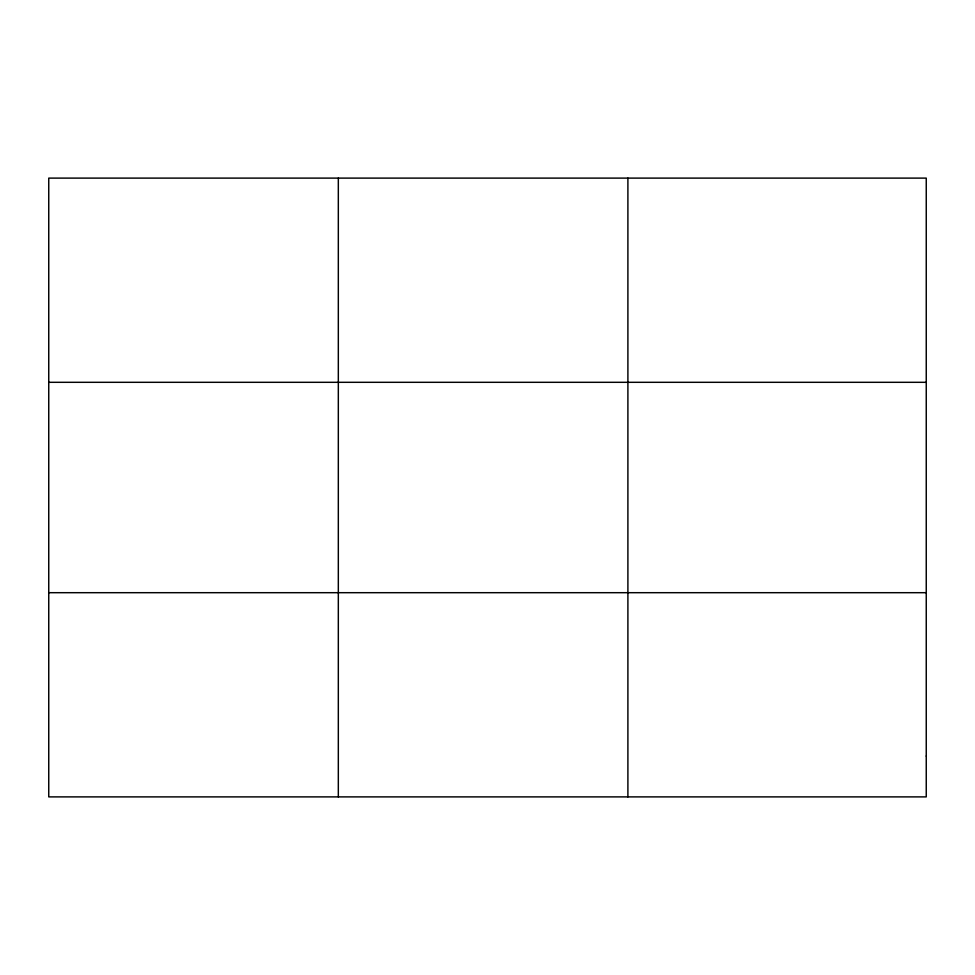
<?xml version="1.0" encoding="UTF-8"?>
<svg xmlns="http://www.w3.org/2000/svg" width="975" height="975" viewBox="0 0 975 975"><rect width="100%" height="100%" fill="white"/><g stroke="black" fill="none" stroke-linecap="round" stroke-linejoin="round"><path stroke-width="1.46" d="M338.325 796.892L338.325 178.108M627.9 796.892L627.9 178.108M48.75 382.31L926.25 382.31M48.75 592.69L926.25 592.69M926.25 756.052L926.25 796.892L48.75 796.892L48.75 178.108L926.25 178.108L926.25 756.052"/></g></svg>
